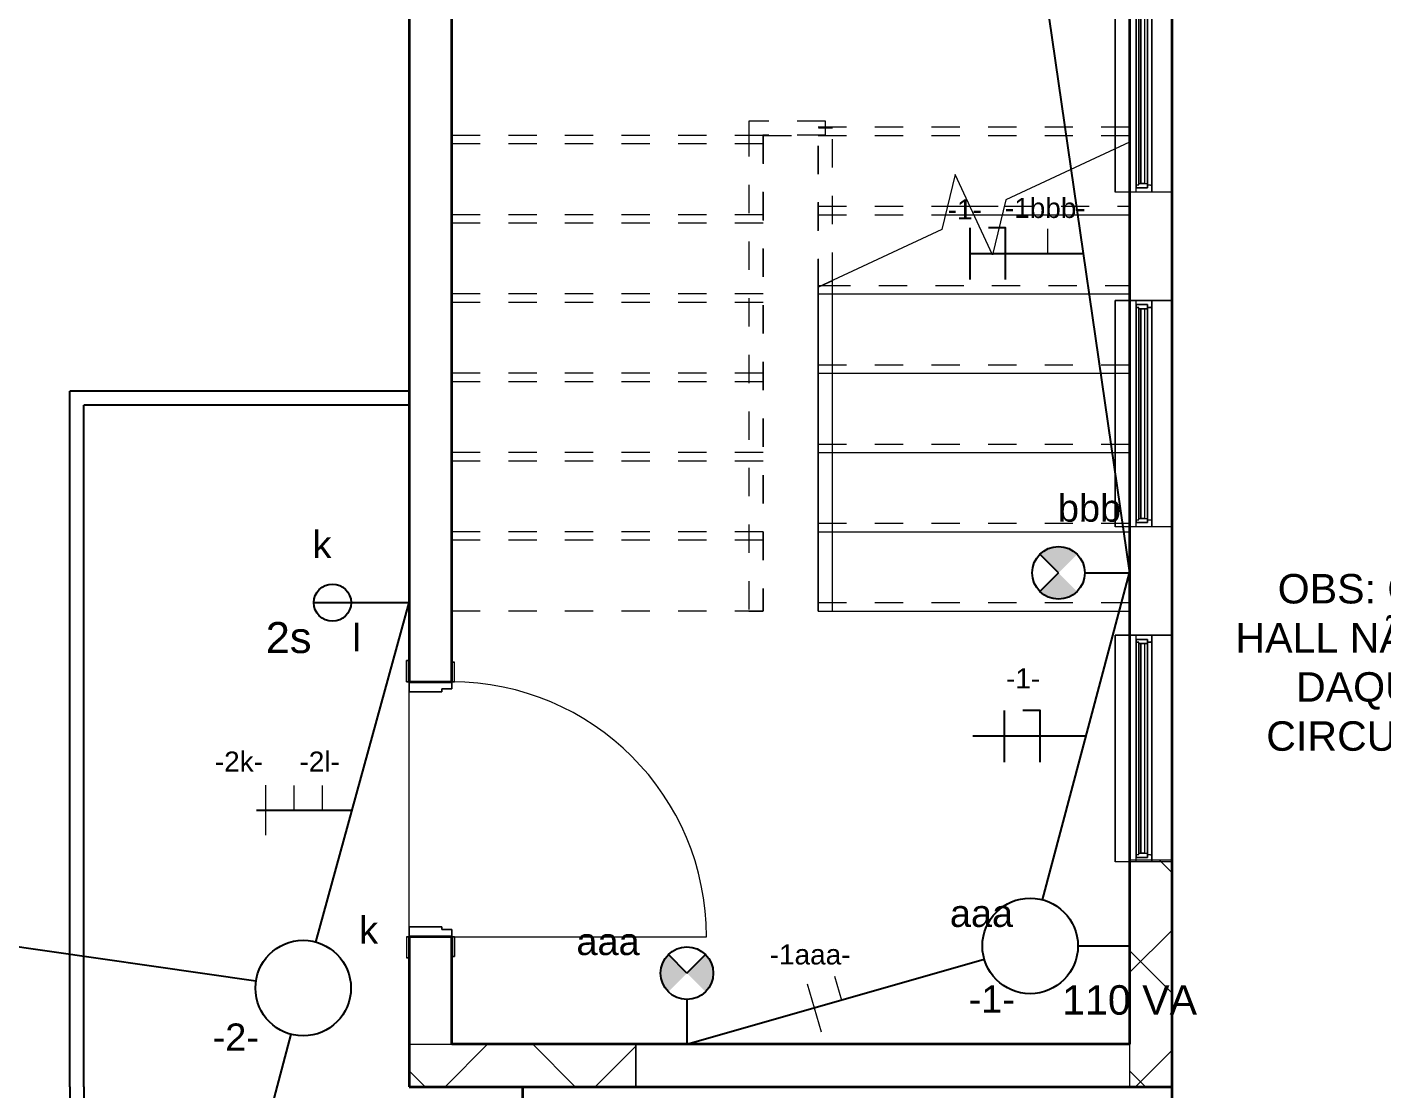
# Model space of a CAD drawing. Header units: metres. Extents: x -182 to 99, y 70 to 117.
# Drawn here: x -158.392 to -153.602, y 88.775 to 92.528 of the extents above; entities that cross this region are included whole.
import ezdxf

# ---------------------------------------------------------------- set-up
doc = ezdxf.new("R2010")
doc.units = ezdxf.units.M
doc.header["$LTSCALE"] = 0.01
doc.linetypes.add('ACAD_ISO02W100', pattern=[15, 12, -3])
doc.linetypes.add('Trazo pequeño', pattern=[0.003, 0.002, -0.001])
for name, color, linetype, lineweight in [('A-DOOR', 1, 'Continuous', 9), ('A-DOOR-FRAM', 1, 'Continuous', 13), ('A-FLOR-HRAL', 1, 'Continuous', 9), ('A-FLOR-STRS', 1, 'Continuous', 9), ('A-GLAZ', 6, 'Continuous', 9), ('A-GLAZ-FRAM', 6, 'Continuous', 13), ('A-GLAZ-GLAS', 6, 'Continuous', 13), ('A-GLAZ-SILL', 1, 'Continuous', 9), ('A-SECT-MBND', 5, 'Trazo pequeño', 9), ('A-WALL', 2, 'Continuous', 9), ('M-EQPT', 6, 'Continuous', 9), ('S-COLS', 6, 'Continuous', 9)]:
    doc.layers.add(name, color=color, linetype=linetype, lineweight=lineweight)
for name, color, linetype in [('FIAÇÃO', 10, 'Continuous'), ('Iluminação', 7, 'Continuous'), ('TOMADA', 7, 'ACAD_ISO02W100')]:
    doc.layers.add(name, color=color, linetype=linetype)
doc.styles.add('Arial', font='arial.ttf', dxfattribs={"height": 0.29506})
doc.styles.add('Arial_2', font='arial.ttf', dxfattribs={"height": 0.258177})
doc.dimstyles.new('Diagonal', dxfattribs={"dimscale": 0.3048, "dimtxt": 0.258177, "dimasz": 1.025262, "dimexe": 0.984252, "dimexo": 0.615157, "dimgap": 0.04101, "dimtad": 1, "dimrnd": 0.01, "dimzin": 0, "dimdsep": 46, "dimtxsty": 'Arial_2', "dimblk1": 'OBLIQUE', "dimblk2": 'OBLIQUE', "dimsah": 1, "dimcen": 0.09, "dimse1": 1, "dimse2": 1, "dimazin": 0, "dimtfac": 1, "dimtix": 1, "dimtmove": 0, "dimatfit": 3, "dimfxl": 1, "dimtvp": 1, "dimtfill": 1, "dimtolj": 1, "dimtzin": 0, "dimarcsym": 2})

# ---------------------------------------------------------------- blocks, each defined once
blk = doc.blocks.new('Tipo de barandal superior -  4-358294-Subsuelo')
at = {"layer": 'A-FLOR-HRAL', "linetype": 'Trazo pequeño'}
for p, q in [((1.3236, -3.1833), (1.3236, -3.2083)), ((1.3486, -3.1833), (1.3236, -3.1833)), ((1.3236, -3.2083), (1.3236, -4.9137)), ((1.5943, -3.1833), (1.3486, -3.1833)), ((1.5943, -3.2333), (1.5943, -3.1833)), ((1.3736, -3.2333), (1.3736, -4.9137)), ((1.5943, -3.2333), (1.3736, -3.2333)), ((1.3236, -4.9137), (1.3736, -4.9137))]:
    blk.add_line(p, q, dxfattribs=at)
blk = doc.blocks.new('Tipo de barandal superior -  4-V1-Subsuelo')
at = {"layer": 'A-FLOR-HRAL', "linetype": 'Trazo pequeño'}
for p, q in [((1.6193, -3.2083), (1.5693, -3.2083)), ((1.5693, -3.77), (1.5693, -3.2083)), ((1.6193, -3.7467), (1.6193, -3.2083))]:
    blk.add_line(p, q, dxfattribs=at)
at = {"layer": 'A-FLOR-HRAL'}
for p, q in [((1.6193, -3.7467), (1.5693, -3.77)), ((1.5693, -4.9137), (1.5693, -3.77)), ((1.6193, -4.9137), (1.6193, -3.7467)), ((1.5693, -4.9137), (1.6193, -4.9137))]:
    blk.add_line(p, q, dxfattribs=at)
blk = doc.blocks.new('Puerta de 1 hoja - 90 x 210 cm-540874-Subsuelo')
at = {"layer": 'A-DOOR', "lineweight": 13}
blk.add_line((0.7169, 0.075), (0.7169, 0.975), dxfattribs=at)
blk.add_arc((0.7169, 0.075), 0.9, 90, 180, dxfattribs=at)
at = {"layer": 'A-DOOR-FRAM', "lineweight": 9}
for p, q in [((-0.2531, 0.075), (-0.2531, 0.085)), ((-0.1831, 0.085), (-0.2531, 0.085)), ((-0.2531, 0.085), (-0.2531, 0.085)), ((-0.2531, 0.075), (-0.2531, 0.075)), ((-0.2531, 0.075), (-0.1831, 0.075)), ((-0.1831, 0.085), (-0.1831, 0.085)), ((-0.1831, 0.085), (-0.1831, 0.075)), ((-0.1831, 0.075), (-0.1831, 0.075)), ((-0.1831, -0.075), (-0.1831, 0.075)), ((-0.1831, 0.075), (-0.1581, 0.075)), ((-0.1831, 0.075), (-0.1831, 0.075)), ((-0.1581, 0.075), (-0.1581, 0.075)), ((-0.1581, 0.075), (-0.1581, 0.04)), ((0.6919, 0.04), (0.6919, 0.075)), ((0.6919, 0.075), (0.7169, 0.075)), ((0.6919, 0.075), (0.6919, 0.075)), ((0.7169, 0.075), (0.7169, 0.085)), ((0.7169, 0.085), (0.7869, 0.085)), ((0.7169, 0.085), (0.7169, 0.085)), ((0.7869, 0.075), (0.7169, 0.075)), ((0.7169, 0.075), (0.7169, 0.075)), ((0.7169, 0.075), (0.7169, -0.075)), ((0.7169, 0.075), (0.7169, 0.075)), ((0.7869, 0.085), (0.7869, 0.075)), ((0.7869, 0.085), (0.7869, 0.085)), ((0.7869, 0.075), (0.7869, 0.075)), ((-0.1581, 0.04), (-0.1481, 0.04)), ((-0.1581, 0.04), (-0.1581, 0.04)), ((-0.1481, 0.04), (-0.1481, 0.04)), ((-0.1481, 0.04), (-0.1481, -0.075)), ((0.6819, -0.075), (0.6819, 0.04)), ((0.6819, 0.04), (0.6919, 0.04)), ((0.6819, 0.04), (0.6819, 0.04)), ((0.6919, 0.04), (0.6919, 0.04)), ((-0.2581, -0.085), (-0.2581, -0.075)), ((-0.2581, -0.075), (-0.1831, -0.075)), ((-0.2581, -0.075), (-0.2581, -0.075)), ((-0.1831, -0.085), (-0.2581, -0.085)), ((-0.2581, -0.085), (-0.2581, -0.085)), ((-0.1831, -0.075), (-0.1831, -0.085)), ((-0.1831, -0.075), (-0.1831, -0.075)), ((-0.1831, -0.075), (-0.1831, -0.075)), ((-0.1481, -0.075), (-0.1831, -0.075)), ((-0.1831, -0.085), (-0.1831, -0.085)), ((-0.1481, -0.075), (-0.1481, -0.075)), ((0.7169, -0.075), (0.6819, -0.075)), ((0.6819, -0.075), (0.6819, -0.075)), ((0.7919, -0.075), (0.7169, -0.075)), ((0.7169, -0.085), (0.7169, -0.075)), ((0.7169, -0.075), (0.7169, -0.075)), ((0.7169, -0.075), (0.7169, -0.075)), ((0.7169, -0.085), (0.7169, -0.085)), ((0.7169, -0.085), (0.7919, -0.085)), ((0.7919, -0.075), (0.7919, -0.075)), ((0.7919, -0.075), (0.7919, -0.085)), ((0.7919, -0.085), (0.7919, -0.085))]:
    blk.add_line(p, q, dxfattribs=at)
at = {"layer": 'A-DOOR-FRAM'}
for p, q in [((-0.1831, 0.085), (-0.2531, 0.085)), ((-0.2531, 0.085), (-0.2531, 0.075)), ((-0.2531, 0.075), (-0.1831, 0.075)), ((-0.1831, 0.075), (-0.1831, 0.085)), ((-0.1581, 0.075), (-0.1831, 0.075)), ((-0.1831, 0.075), (-0.1831, -0.075)), ((-0.1581, 0.04), (-0.1581, 0.075)), ((0.7169, 0.075), (0.6919, 0.075)), ((0.6919, 0.075), (0.6919, 0.04)), ((0.7869, 0.085), (0.7169, 0.085)), ((0.7169, 0.085), (0.7169, 0.075)), ((0.7169, 0.075), (0.7869, 0.075)), ((0.7169, -0.075), (0.7169, 0.075)), ((0.7869, 0.075), (0.7869, 0.085)), ((-0.1481, 0.04), (-0.1581, 0.04)), ((-0.1481, -0.075), (-0.1481, 0.04)), ((0.6919, 0.04), (0.6819, 0.04)), ((0.6819, 0.04), (0.6819, -0.075)), ((-0.1831, -0.075), (-0.2581, -0.075)), ((-0.2581, -0.075), (-0.2581, -0.085)), ((-0.2581, -0.085), (-0.1831, -0.085)), ((-0.1831, -0.085), (-0.1831, -0.075)), ((-0.1831, -0.075), (-0.1481, -0.075)), ((0.6819, -0.075), (0.7169, -0.075)), ((0.7919, -0.075), (0.7169, -0.075)), ((0.7169, -0.075), (0.7169, -0.085)), ((0.7169, -0.085), (0.7919, -0.085)), ((0.7919, -0.085), (0.7919, -0.075))]:
    blk.add_line(p, q, dxfattribs=at)
blk = doc.blocks.new('Ventana simple - 25 x 80 cm-430068-Subsuelo')
at = {"layer": 'A-GLAZ-FRAM'}
for p, q in [((-0.4, 0.035), (-0.4, 0.035)), ((-0.4, 0.035), (-0.4, -0.02)), ((0.4, 0.035), (-0.4, 0.035)), ((-0.4, 0.035), (0.4, 0.035)), ((-0.4, -0.02), (-0.4, 0.035)), ((-0.385, 0.02), (-0.385, 0.02)), ((-0.385, 0.02), (-0.385, -0.02)), ((0.385, 0.02), (-0.385, 0.02)), ((-0.385, 0.02), (0.385, 0.02)), ((-0.385, -0.02), (-0.385, 0.02)), ((-0.385, -0.02), (-0.385, 0.02)), ((0.385, 0.02), (-0.385, 0.02)), ((0.385, 0.02), (-0.385, 0.02)), ((-0.385, 0.02), (-0.385, 0.02)), ((-0.385, 0.02), (-0.385, -0.02)), ((0.38, 0.035), (-0.38, 0.035)), ((-0.375, 0.02), (-0.375, 0.03)), ((-0.375, 0.03), (-0.375, 0.02)), ((-0.375, 0.02), (-0.375, 0.02)), ((0.375, 0.02), (-0.375, 0.02)), ((-0.375, 0.02), (0.375, 0.02)), ((-0.37, 0.02), (-0.37, 0.02)), ((-0.37, 0.02), (0.37, 0.02)), ((0.37, 0.02), (-0.37, 0.02)), ((-0.37, -0.01), (-0.37, 0.02)), ((-0.37, 0.02), (-0.37, -0.01)), ((0.37, 0.02), (0.37, 0.02)), ((0.37, -0.01), (0.37, 0.02)), ((0.37, -0.01), (0.37, 0.02)), ((0.375, 0.02), (0.375, 0.03)), ((0.375, 0.02), (0.375, 0.03)), ((0.375, 0.02), (0.375, 0.02)), ((0.385, 0.02), (0.385, -0.02)), ((0.385, 0.02), (0.385, 0.02)), ((0.385, 0.02), (0.385, -0.02)), ((0.385, -0.02), (0.385, 0.02)), ((0.385, 0.02), (0.385, 0.02)), ((0.385, -0.02), (0.385, 0.02)), ((0.4, 0.035), (0.4, -0.02)), ((0.4, 0.035), (0.4, 0.035)), ((0.4, 0.035), (0.4, -0.02)), ((0.4, -0.02), (-0.4, -0.02)), ((0.4, -0.02), (-0.4, -0.02)), ((-0.4, -0.02), (-0.4, -0.02)), ((-0.385, -0.02), (-0.385, -0.02)), ((0.385, -0.02), (-0.385, -0.02)), ((0.385, -0.02), (-0.385, -0.02)), ((-0.385, -0.02), (-0.385, -0.02)), ((0.385, -0.02), (-0.385, -0.02)), ((-0.385, -0.02), (0.385, -0.02)), ((-0.375, -0.02), (-0.375, -0.01)), ((-0.375, -0.01), (-0.375, -0.01)), ((0.375, -0.01), (-0.375, -0.01)), ((0.375, -0.01), (-0.375, -0.01)), ((-0.375, -0.01), (-0.375, -0.02)), ((-0.375, -0.02), (-0.375, -0.02)), ((0.375, -0.02), (-0.375, -0.02)), ((-0.375, -0.02), (0.375, -0.02)), ((-0.37, -0.01), (-0.37, -0.01)), ((0.37, -0.01), (-0.37, -0.01)), ((-0.37, -0.01), (0.37, -0.01)), ((0.37, -0.01), (0.37, -0.01)), ((0.375, -0.02), (0.375, -0.01)), ((0.375, -0.01), (0.375, -0.01)), ((0.375, -0.02), (0.375, -0.01)), ((0.375, -0.02), (0.375, -0.02)), ((0.385, -0.02), (0.385, -0.02)), ((0.385, -0.02), (0.385, -0.02)), ((0.4, -0.02), (0.4, -0.02))]:
    blk.add_line(p, q, dxfattribs=at)
for points, knots in [([(-0.375, 0.03), (-0.375, 0.0304), (-0.3751, 0.0311), (-0.3754, 0.0319), (-0.3757, 0.0325), (-0.376, 0.033), (-0.3762, 0.0333), (-0.3765, 0.0336), (-0.3769, 0.034), (-0.3774, 0.0343), (-0.3778, 0.0345), (-0.3782, 0.0347), (-0.3789, 0.0349), (-0.3796, 0.035), (-0.38, 0.035)], [0, 0, 0, 0, 0.166667, 0.25, 0.333333, 0.416667, 0.458333, 0.5, 0.583333, 0.666667, 0.708333, 0.75, 0.833333, 1, 1, 1, 1]), ([(-0.38, 0.035), (-0.3796, 0.035), (-0.3789, 0.0349), (-0.3781, 0.0346), (-0.3776, 0.0344), (-0.3772, 0.0342), (-0.3769, 0.0339), (-0.3765, 0.0336), (-0.3762, 0.0333), (-0.376, 0.033), (-0.3757, 0.0325), (-0.3754, 0.0319), (-0.3751, 0.0311), (-0.375, 0.0304), (-0.375, 0.03)], [-1, -1, -1, -1, -0.833333, -0.75, -0.666667, -0.625, -0.583333, -0.5, -0.458333, -0.416667, -0.333333, -0.25, -0.166667, 0, 0, 0, 0]), ([(0.375, 0.03), (0.375, 0.0304), (0.3751, 0.0311), (0.3754, 0.0319), (0.3757, 0.0325), (0.376, 0.033), (0.3762, 0.0333), (0.3765, 0.0336), (0.3769, 0.034), (0.3774, 0.0343), (0.3778, 0.0345), (0.3782, 0.0347), (0.3789, 0.0349), (0.3796, 0.035), (0.38, 0.035)], [0, 0, 0, 0, 0.166667, 0.25, 0.333333, 0.416667, 0.458333, 0.5, 0.583333, 0.666667, 0.708333, 0.75, 0.833333, 1, 1, 1, 1]), ([(0.375, 0.03), (0.375, 0.0304), (0.3751, 0.0311), (0.3754, 0.0319), (0.3757, 0.0325), (0.376, 0.033), (0.3762, 0.0333), (0.3765, 0.0336), (0.3769, 0.034), (0.3774, 0.0343), (0.3778, 0.0345), (0.3782, 0.0347), (0.3789, 0.0349), (0.3796, 0.035), (0.38, 0.035)], [0, 0, 0, 0, 0.166667, 0.25, 0.333333, 0.416667, 0.458333, 0.5, 0.583333, 0.666667, 0.708333, 0.75, 0.833333, 1, 1, 1, 1])]:
    blk.add_open_spline(points, degree=3, knots=knots, dxfattribs=at)
at = {"layer": 'A-GLAZ-GLAS'}
for p, q in [((-0.37, -0.003), (-0.37, 0.0099)), ((-0.37, 0.0099), (-0.37, -0.003)), ((-0.37, 0.0099), (0.37, 0.0099)), ((-0.37, 0.0099), (0.37, 0.0099)), ((-0.37, 0.0099), (-0.37, 0.0099)), ((0.37, 0.0099), (0.37, -0.003)), ((0.37, 0.0099), (0.37, 0.0099)), ((0.37, 0.0099), (0.37, -0.003)), ((-0.37, -0.003), (-0.37, -0.003)), ((-0.37, -0.003), (0.37, -0.003)), ((0.37, -0.003), (-0.37, -0.003)), ((0.37, -0.003), (0.37, -0.003))]:
    blk.add_line(p, q, dxfattribs=at)
at = {"layer": 'A-GLAZ-SILL'}
for p, q in [((-0.4, 0.1079), (0.4, 0.1079)), ((0.4, 0.1079), (-0.4, 0.1079)), ((-0.4, 0.1079), (-0.4, 0.1079)), ((-0.4, -0.0941), (-0.4, 0.1079)), ((-0.4, 0.1079), (-0.4, -0.0941)), ((0.4, 0.1079), (0.4, 0.1079)), ((0.4, 0.1079), (0.4, -0.0941)), ((0.4, 0.1079), (0.4, -0.0941)), ((-0.4, -0.0941), (-0.4, -0.0941)), ((-0.4, -0.0941), (0.4, -0.0941)), ((0.4, -0.0941), (-0.4, -0.0941)), ((0.4, -0.0941), (0.4, -0.0941))]:
    blk.add_line(p, q, dxfattribs=at)
blk = doc.blocks.new('_Oblique')
at = {"color": 0, "linetype": 'ByBlock', "lineweight": -2}
blk.add_line((-0.5, -0.5), (0.5, 0.5), dxfattribs=at)
blk = doc.blocks.new('*D890')
at = {"layer": 'Defpoints', "color": 0, "ltscale": 0.5, "transparency": 16777216}
for p in [(-150.902, 93.3706), (-154.4965, 88.9356), (-148.7051, 88.9356)]:
    blk.add_point(p, dxfattribs=at)
at = {"layer": 'M-EQPT', "color": 0, "lineweight": -2, "ltscale": 0.5, "transparency": 16777216}
blk.add_line((-148.7051, 93.3706), (-148.7051, 88.9356), dxfattribs=at)
at = {"layer": 'M-EQPT', "color": 0, "lineweight": -2, "ltscale": 0.5, "transparency": 16777216, "xscale": 0.3125, "yscale": 0.3125, "zscale": 0.3125}
for p, rotation in [((-148.7051, 93.3706), 90), ((-148.7051, 88.9356), 270)]:
    blk.add_blockref('_Oblique', p, dxfattribs=dict(at, rotation=rotation))
at = {"layer": 'M-EQPT', "color": 0, "ltscale": 0.5, "transparency": 16777216, "insert": (-148.8467, 91.1531), "char_height": 0.25818, "attachment_point": 5, "rotation": 90, "style": 'Arial_2', "bg_fill": 3, "box_fill_scale": 1.1, "bg_fill_color": 256, "bg_fill_true_color": 13158600, "bg_fill_transparency": 0}
blk.add_mtext('\\A1;4.44', dxfattribs=at)
blk = doc.blocks.new('*D891')
at = {"layer": 'Defpoints', "color": 0, "ltscale": 0.5, "transparency": 16777216}
for p in [(-154.4965, 88.9356), (-154.4965, 88.7856)]:
    blk.add_point(p, dxfattribs=at)
at = {"layer": 'M-EQPT', "color": 0, "lineweight": -2, "ltscale": 0.5, "transparency": 16777216}
for p, q in [((-148.7051, 88.9356), (-148.7051, 89.2481)), ((-148.7051, 88.9356), (-148.7051, 88.7856)), ((-148.7051, 88.7856), (-148.7051, 88.4731))]:
    blk.add_line(p, q, dxfattribs=at)
at = {"layer": 'M-EQPT', "color": 0, "lineweight": -2, "ltscale": 0.5, "transparency": 16777216, "xscale": 0.3125, "yscale": 0.3125, "zscale": 0.3125}
for p, rotation in [((-148.7051, 88.9356), 270), ((-148.7051, 88.7856), 90)]:
    blk.add_blockref('_Oblique', p, dxfattribs=dict(at, rotation=rotation))
at = {"layer": 'M-EQPT', "color": 0, "ltscale": 0.5, "transparency": 16777216, "insert": (-148.8494, 88.8606), "char_height": 0.25818, "attachment_point": 5, "rotation": 90, "style": 'Arial_2', "bg_fill": 3, "box_fill_scale": 1.1, "bg_fill_color": 256, "bg_fill_true_color": 13158600, "bg_fill_transparency": 0}
blk.add_mtext('\\A1;0.15', dxfattribs=at)
at = {"layer": 'Defpoints', "color": 0, "ltscale": 0.5, "transparency": 16777216}
blk.add_point((-148.7051, 88.7856), dxfattribs=at)
blk = doc.blocks.new('*D892')
at = {"layer": 'Defpoints', "color": 0, "ltscale": 0.5, "transparency": 16777216}
for p in [(-154.4965, 88.7856), (-154.5465, 88.5856)]:
    blk.add_point(p, dxfattribs=at)
at = {"layer": 'M-EQPT', "color": 0, "lineweight": -2, "ltscale": 0.5, "transparency": 16777216}
for p, q in [((-148.7051, 88.7856), (-148.7051, 89.0981)), ((-148.7051, 88.7856), (-148.7051, 88.5856)), ((-148.7051, 88.5856), (-148.7051, 88.2731))]:
    blk.add_line(p, q, dxfattribs=at)
at = {"layer": 'M-EQPT', "color": 0, "lineweight": -2, "ltscale": 0.5, "transparency": 16777216, "xscale": 0.3125, "yscale": 0.3125, "zscale": 0.3125}
for p, rotation in [((-148.7051, 88.7856), 270), ((-148.7051, 88.5856), 90)]:
    blk.add_blockref('_Oblique', p, dxfattribs=dict(at, rotation=rotation))
at = {"layer": 'M-EQPT', "color": 0, "ltscale": 0.5, "transparency": 16777216, "insert": (-148.8494, 88.6856), "char_height": 0.25818, "attachment_point": 5, "rotation": 90, "style": 'Arial_2', "bg_fill": 3, "box_fill_scale": 1.1, "bg_fill_color": 256, "bg_fill_true_color": 13158600, "bg_fill_transparency": 0}
blk.add_mtext('\\A1;0.20', dxfattribs=at)
at = {"layer": 'Defpoints', "color": 0, "ltscale": 0.5, "transparency": 16777216}
blk.add_point((-148.7051, 88.5856), dxfattribs=at)
blk = doc.blocks.new('*D902')
at = {"layer": 'Defpoints', "color": 0, "ltscale": 0.5, "transparency": 16777216}
for p in [(-154.3455, 92.7456), (-154.3455, 91.9456)]:
    blk.add_point(p, dxfattribs=at)
at = {"layer": 'M-EQPT', "color": 0, "lineweight": -2, "ltscale": 0.5, "transparency": 16777216}
blk.add_line((-149.7051, 92.7456), (-149.7051, 91.9456), dxfattribs=at)
at = {"layer": 'M-EQPT', "color": 0, "lineweight": -2, "ltscale": 0.5, "transparency": 16777216, "xscale": 0.3125, "yscale": 0.3125, "zscale": 0.3125}
for p, rotation in [((-149.7051, 92.7456), 90), ((-149.7051, 91.9456), 270)]:
    blk.add_blockref('_Oblique', p, dxfattribs=dict(at, rotation=rotation))
at = {"layer": 'M-EQPT', "color": 0, "ltscale": 0.5, "transparency": 16777216, "insert": (-149.8494, 92.3456), "char_height": 0.25818, "attachment_point": 5, "rotation": 90, "style": 'Arial_2', "bg_fill": 3, "box_fill_scale": 1.1, "bg_fill_color": 256, "bg_fill_true_color": 13158600, "bg_fill_transparency": 0}
blk.add_mtext('\\A1;0.80', dxfattribs=at)
at = {"layer": 'Defpoints', "color": 0, "ltscale": 0.5, "transparency": 16777216}
blk.add_point((-149.7051, 91.9456), dxfattribs=at)
blk = doc.blocks.new('*D903')
at = {"layer": 'Defpoints', "color": 0, "ltscale": 0.5, "transparency": 16777216}
for p in [(-154.3455, 91.9456), (-154.3455, 91.5631), (-149.7051, 91.5631)]:
    blk.add_point(p, dxfattribs=at)
at = {"layer": 'M-EQPT', "color": 0, "lineweight": -2, "ltscale": 0.5, "transparency": 16777216}
for p, q in [((-150.4016, 91.7419), (-150.4016, 92.438)), ((-149.7051, 91.9456), (-149.7051, 91.5631)), ((-149.7051, 91.7544), (-150.4016, 91.7419))]:
    blk.add_line(p, q, dxfattribs=at)
at = {"layer": 'M-EQPT', "color": 0, "lineweight": -2, "ltscale": 0.5, "transparency": 16777216, "xscale": 0.3125, "yscale": 0.3125, "zscale": 0.3125}
for p, rotation in [((-149.7051, 91.9456), 90), ((-149.7051, 91.5631), 270)]:
    blk.add_blockref('_Oblique', p, dxfattribs=dict(at, rotation=rotation))
at = {"layer": 'M-EQPT', "color": 0, "ltscale": 0.5, "transparency": 16777216, "insert": (-150.546, 92.0899), "char_height": 0.25818, "attachment_point": 5, "rotation": 90, "style": 'Arial_2', "bg_fill": 3, "box_fill_scale": 1.1, "bg_fill_color": 256, "bg_fill_true_color": 13158600, "bg_fill_transparency": 0}
blk.add_mtext('\\A1;0.38', dxfattribs=at)
blk = doc.blocks.new('*D904')
at = {"layer": 'Defpoints', "color": 0, "ltscale": 0.5, "transparency": 16777216}
for p in [(-154.3455, 91.5631), (-154.3465, 90.7631)]:
    blk.add_point(p, dxfattribs=at)
at = {"layer": 'M-EQPT', "color": 0, "lineweight": -2, "ltscale": 0.5, "transparency": 16777216}
blk.add_line((-149.7051, 91.5631), (-149.7051, 90.7631), dxfattribs=at)
at = {"layer": 'M-EQPT', "color": 0, "lineweight": -2, "ltscale": 0.5, "transparency": 16777216, "xscale": 0.3125, "yscale": 0.3125, "zscale": 0.3125}
for p, rotation in [((-149.7051, 91.5631), 90), ((-149.7051, 90.7631), 270)]:
    blk.add_blockref('_Oblique', p, dxfattribs=dict(at, rotation=rotation))
at = {"layer": 'M-EQPT', "color": 0, "ltscale": 0.5, "transparency": 16777216, "insert": (-149.8494, 91.1631), "char_height": 0.25818, "attachment_point": 5, "rotation": 90, "style": 'Arial_2', "bg_fill": 3, "box_fill_scale": 1.1, "bg_fill_color": 256, "bg_fill_true_color": 13158600, "bg_fill_transparency": 0}
blk.add_mtext('\\A1;0.80', dxfattribs=at)
at = {"layer": 'Defpoints', "color": 0, "ltscale": 0.5, "transparency": 16777216}
blk.add_point((-149.7051, 90.7631), dxfattribs=at)
blk = doc.blocks.new('*D905')
at = {"layer": 'Defpoints', "color": 0, "ltscale": 0.5, "transparency": 16777216}
for p in [(-154.3465, 90.7631), (-154.3455, 90.3806), (-149.7051, 90.3806)]:
    blk.add_point(p, dxfattribs=at)
at = {"layer": 'M-EQPT', "color": 0, "lineweight": -2, "ltscale": 0.5, "transparency": 16777216}
for p, q in [((-150.2779, 90.5594), (-150.2779, 91.2555)), ((-149.7051, 90.7631), (-149.7051, 90.3806)), ((-149.7051, 90.5719), (-150.2779, 90.5594))]:
    blk.add_line(p, q, dxfattribs=at)
at = {"layer": 'M-EQPT', "color": 0, "lineweight": -2, "ltscale": 0.5, "transparency": 16777216, "xscale": 0.3125, "yscale": 0.3125, "zscale": 0.3125}
for p, rotation in [((-149.7051, 90.7631), 90), ((-149.7051, 90.3806), 270)]:
    blk.add_blockref('_Oblique', p, dxfattribs=dict(at, rotation=rotation))
at = {"layer": 'M-EQPT', "color": 0, "ltscale": 0.5, "transparency": 16777216, "insert": (-150.4223, 90.9074), "char_height": 0.25818, "attachment_point": 5, "rotation": 90, "style": 'Arial_2', "bg_fill": 3, "box_fill_scale": 1.1, "bg_fill_color": 256, "bg_fill_true_color": 13158600, "bg_fill_transparency": 0}
blk.add_mtext('\\A1;0.38', dxfattribs=at)
blk = doc.blocks.new('*D906')
at = {"layer": 'Defpoints', "color": 0, "ltscale": 0.5, "transparency": 16777216}
for p in [(-154.3455, 90.3806), (-154.3455, 89.5806)]:
    blk.add_point(p, dxfattribs=at)
at = {"layer": 'M-EQPT', "color": 0, "lineweight": -2, "ltscale": 0.5, "transparency": 16777216}
blk.add_line((-149.7051, 90.3806), (-149.7051, 89.5806), dxfattribs=at)
at = {"layer": 'M-EQPT', "color": 0, "lineweight": -2, "ltscale": 0.5, "transparency": 16777216, "xscale": 0.3125, "yscale": 0.3125, "zscale": 0.3125}
for p, rotation in [((-149.7051, 90.3806), 90), ((-149.7051, 89.5806), 270)]:
    blk.add_blockref('_Oblique', p, dxfattribs=dict(at, rotation=rotation))
at = {"layer": 'M-EQPT', "color": 0, "ltscale": 0.5, "transparency": 16777216, "insert": (-149.8494, 89.9806), "char_height": 0.25818, "attachment_point": 5, "rotation": 90, "style": 'Arial_2', "bg_fill": 3, "box_fill_scale": 1.1, "bg_fill_color": 256, "bg_fill_true_color": 13158600, "bg_fill_transparency": 0}
blk.add_mtext('\\A1;0.80', dxfattribs=at)
at = {"layer": 'Defpoints', "color": 0, "ltscale": 0.5, "transparency": 16777216}
blk.add_point((-149.7051, 89.5806), dxfattribs=at)
blk = doc.blocks.new('*D907')
at = {"layer": 'Defpoints', "color": 0, "ltscale": 0.5, "transparency": 16777216}
for p in [(-154.3465, 89.5856), (-153.4914, 77.83), (-149.7051, 77.83)]:
    blk.add_point(p, dxfattribs=at)
at = {"layer": 'M-EQPT', "color": 0, "lineweight": -2, "ltscale": 0.5, "transparency": 16777216}
blk.add_line((-149.7051, 89.5856), (-149.7051, 77.83), dxfattribs=at)
at = {"layer": 'M-EQPT', "color": 0, "lineweight": -2, "ltscale": 0.5, "transparency": 16777216, "xscale": 0.3125, "yscale": 0.3125, "zscale": 0.3125}
for p, rotation in [((-149.7051, 89.5856), 90), ((-149.7051, 77.83), 270)]:
    blk.add_blockref('_Oblique', p, dxfattribs=dict(at, rotation=rotation))
at = {"layer": 'M-EQPT', "color": 0, "ltscale": 0.5, "transparency": 16777216, "insert": (-149.8494, 83.7078), "char_height": 0.25818, "attachment_point": 5, "rotation": 90, "style": 'Arial_2', "bg_fill": 3, "box_fill_scale": 1.1, "bg_fill_color": 256, "bg_fill_true_color": 13158600, "bg_fill_transparency": 0}
blk.add_mtext('\\A1;11.76', dxfattribs=at)
blk = doc.blocks.new('F-N')
at = {"layer": 'FIAÇÃO'}
blk.add_line((2561.97, 1254.62), (2561.97, 1275.44), dxfattribs=at)
at = {"layer": 'FIAÇÃO', "color": 5}
blk.add_lwpolyline([(2576.26, 1254.62), (2576.26, 1275.44), (2569.32, 1275.44)], dxfattribs=at)

msp = doc.modelspace()

# ---------------------------------------------------------------- hatches: boundary and pattern name
at = {"layer": 'Iluminação', "ltscale": 0.5, "true_color": 0xffffff}
h = msp.add_hatch(color=7, dxfattribs=at)
edge = h.paths.add_edge_path()
edge.add_arc((-154.7476, 90.6006), 0.0929, 225.0002, 315)
edge.add_line((-154.6819, 90.5349), (-154.7476, 90.6006))
edge.add_line((-154.7476, 90.6006), (-154.8133, 90.5349))
edge = h.paths.add_edge_path()
edge.add_arc((-154.7476, 90.6006), 0.0929, 405.0002, 495)
edge.add_line((-154.8133, 90.6663), (-154.7476, 90.6006))
edge.add_line((-154.7476, 90.6006), (-154.6819, 90.6663))
h = msp.add_hatch(color=7, dxfattribs=at)
edge = h.paths.add_edge_path()
edge.add_arc((-156.0605, 89.1867), 0.0929, 135.0002, 225)
edge.add_line((-156.1262, 89.121), (-156.0605, 89.1867))
edge.add_line((-156.0605, 89.1867), (-156.1262, 89.2524))
edge = h.paths.add_edge_path()
edge.add_arc((-156.0605, 89.1867), 0.0929, 315.0002, 405)
edge.add_line((-155.9949, 89.2524), (-156.0605, 89.1867))
edge.add_line((-156.0605, 89.1867), (-155.9949, 89.121))
at = {"layer": 'S-COLS'}
h = msp.add_hatch(dxfattribs=at)
h.set_pattern_fill('FP_1', color=256, style=0, pattern_type=2)
h.set_pattern_definition([(45, (-157.21543, 95.37932), (-0.212132, 0.212132), []), (135, (-157.21543, 95.37932), (-0.212132, -0.212132), [])])
h.paths.add_polyline_path([(-154.3465, 89.5856), (-154.3465, 88.7856), (-154.4965, 88.7856), (-154.4965, 89.5856)], flags=0)
h = msp.add_hatch(dxfattribs=at)
h.set_pattern_fill('FP_1', color=256, style=0, pattern_type=2)
h.set_pattern_definition([(45, (-157.21543, 95.37932), (-0.265165, 0.265165), []), (135, (-157.21543, 95.37932), (-0.265165, -0.265165), [])])
h.paths.add_polyline_path([(-156.2414, 88.7856), (-156.2414, 88.9356), (-157.0414, 88.9356), (-157.0414, 88.7856)])

# ---------------------------------------------------------------- linework, layer by layer
at = {"color": 252, "true_color": 0x848484}
for p, q in [((-158.2414, 88.7856), (-158.2414, 91.2427)), ((-157.0414, 91.2427), (-158.2414, 91.2427)), ((-157.0414, 91.1927), (-158.1914, 91.1927)), ((-158.1914, 88.7856), (-158.1914, 91.1927)), ((-158.2414, 88.7856), (-158.2414, 87.0856)), ((-158.1914, 88.7856), (-158.1914, 87.0356))]:
    msp.add_line(p, q, dxfattribs=at)
at = {"layer": 'A-FLOR-STRS'}
for p, q in [((-154.4965, 92.1221), (-154.9333, 91.9184)), ((-154.4965, 91.8656), (-154.4965, 92.1221)), ((-155.1126, 92.0072), (-155.1598, 91.8128)), ((-154.9805, 91.724), (-155.1126, 92.0072)), ((-154.9333, 91.9184), (-154.9805, 91.724)), ((-155.147, 91.8656), (-155.0465, 91.8656)), ((-154.9461, 91.8656), (-154.4965, 91.8656)), ((-154.4965, 91.5856), (-154.4965, 91.8656)), ((-155.1598, 91.8128), (-155.5965, 91.6091)), ((-155.5965, 91.5856), (-155.5965, 91.6091)), ((-155.5965, 91.3056), (-155.5965, 91.5856)), ((-155.5965, 91.5856), (-154.4965, 91.5856)), ((-154.4965, 91.3056), (-154.4965, 91.5856)), ((-155.5965, 91.0256), (-155.5965, 91.3056)), ((-155.5965, 91.3056), (-154.4965, 91.3056)), ((-154.4965, 91.0256), (-154.4965, 91.3056)), ((-155.5965, 90.7456), (-155.5965, 91.0256)), ((-155.5965, 91.0256), (-154.4965, 91.0256)), ((-154.4965, 90.7456), (-154.4965, 91.0256)), ((-155.5965, 90.4656), (-155.5965, 90.7456)), ((-155.5965, 90.7456), (-154.4965, 90.7456)), ((-154.4965, 90.4656), (-154.4965, 90.7456)), ((-155.5965, 90.4656), (-154.4965, 90.4656))]:
    msp.add_line(p, q, dxfattribs=at)
at = {"layer": 'A-FLOR-STRS', "linetype": 'Trazo pequeño'}
for p, q in [((-155.1397, 91.8956), (-155.0605, 91.8956)), ((-154.9388, 91.8956), (-154.4965, 91.8956)), ((-155.5827, 91.6156), (-154.4965, 91.6156)), ((-155.5965, 91.3356), (-154.4965, 91.3356)), ((-155.5965, 91.0556), (-154.4965, 91.0556)), ((-155.5965, 90.7756), (-154.4965, 90.7756)), ((-155.5965, 90.4956), (-154.4965, 90.4956))]:
    msp.add_line(p, q, dxfattribs=at)
at = {"layer": 'A-SECT-MBND'}
for p, q in [((-155.5965, 92.1756), (-154.4965, 92.1756)), ((-155.7914, 92.1456), (-156.8914, 92.1456)), ((-156.8914, 92.1456), (-156.8914, 90.4656)), ((-155.7914, 92.1456), (-155.5965, 92.1456)), ((-155.7914, 92.1456), (-155.7914, 90.4656)), ((-155.5965, 92.1456), (-154.4965, 92.1456)), ((-155.5965, 91.6091), (-155.5965, 92.1456)), ((-154.4965, 92.1221), (-154.4965, 92.1456)), ((-155.7914, 92.1156), (-156.8914, 92.1156)), ((-155.5965, 91.8956), (-155.1397, 91.8956)), ((-155.0605, 91.8956), (-154.9388, 91.8956)), ((-155.7914, 91.8656), (-156.8914, 91.8656)), ((-155.7914, 91.8356), (-156.8914, 91.8356)), ((-155.5965, 91.8656), (-155.147, 91.8656)), ((-155.0465, 91.8656), (-154.9461, 91.8656)), ((-155.5965, 91.6156), (-155.5827, 91.6156)), ((-155.7914, 91.5856), (-156.8914, 91.5856)), ((-155.7914, 91.5556), (-156.8914, 91.5556)), ((-155.7914, 91.3056), (-156.8914, 91.3056)), ((-155.7914, 91.2756), (-156.8914, 91.2756)), ((-155.7914, 91.0256), (-156.8914, 91.0256)), ((-155.7914, 90.9956), (-156.8914, 90.9956)), ((-155.7914, 90.7456), (-156.8914, 90.7456)), ((-155.7914, 90.7156), (-156.8914, 90.7156)), ((-155.7914, 90.4656), (-156.8914, 90.4656))]:
    msp.add_line(p, q, dxfattribs=at)
at = {"layer": 'A-WALL', "color": 7, "lineweight": 35}
for p, q in [((-157.0414, 93.5456), (-157.0414, 90.2156)), ((-156.8914, 90.2156), (-156.8914, 93.3956)), ((-154.4965, 93.3956), (-154.4965, 88.9356)), ((-154.3465, 87.0756), (-154.3465, 93.3706)), ((-157.0414, 90.2156), (-156.8914, 90.2156)), ((-157.0414, 89.3156), (-157.0414, 88.7856)), ((-156.8914, 89.3156), (-157.0414, 89.3156)), ((-156.8914, 88.9356), (-156.8914, 89.3156)), ((-154.4965, 88.9356), (-156.8914, 88.9356)), ((-157.0414, 88.7856), (-154.3465, 88.7856)), ((-156.6414, 88.7856), (-156.6414, 88.4556))]:
    msp.add_line(p, q, dxfattribs=at)
at = {"layer": 'FIAÇÃO', "color": 18, "lineweight": 20, "true_color": 0x000000}
for p, q in [((-154.7854, 91.7277), (-154.7854, 91.8161)), ((-157.4482, 89.7618), (-157.4482, 89.8502)), ((-157.3482, 89.7618), (-157.3482, 89.8502)), ((-155.5132, 89.09), (-155.5376, 89.175))]:
    msp.add_line(p, q, dxfattribs=at)
at = {"layer": 'FIAÇÃO', "lineweight": 20}
for p, q in [((-157.5482, 89.6745), (-157.5482, 89.8514)), ((-155.5853, 88.9785), (-155.6341, 89.1486))]:
    msp.add_line(p, q, dxfattribs=at)
at = {"layer": 'Iluminação', "color": 0, "ltscale": 0.5}
for p, q in [((-154.66, 91.7277), (-155.06, 91.7277)), ((-157.3716, 89.2969), (-157.0414, 90.4955)), ((-154.6504, 90.0234), (-155.0504, 90.0234)), ((-157.5835, 89.1582), (-162.1494, 89.8165)), ((-157.2435, 89.7618), (-157.5814, 89.7618)), ((-156.0605, 88.9356), (-155.01, 89.2366)), ((-158.7117, 84.2162), (-157.4594, 88.971))]:
    msp.add_line(p, q, dxfattribs=at)
at = {"layer": 'Iluminação', "color": 7, "ltscale": 0.5, "true_color": 0xffffff}
for p, q in [((-154.7476, 90.6006), (-154.8133, 90.6663)), ((-154.7476, 90.6006), (-154.8133, 90.5349)), ((-157.3787, 90.4955), (-157.0414, 90.4955)), ((-156.0605, 89.1867), (-156.1262, 89.2524)), ((-156.0605, 89.1867), (-155.9949, 89.2524)), ((-156.0605, 89.0938), (-156.0605, 88.9356))]:
    msp.add_line(p, q, dxfattribs=at)
for centre, radius in [((-154.7476, 90.6006), 0.0929), ((-157.3129, 90.4955), 0.0658), ((-154.8477, 89.2831), 0.1688), ((-157.4164, 89.1342), 0.1688), ((-156.0605, 89.1867), 0.0929)]:
    msp.add_circle(centre, radius, dxfattribs=at)
at = {"layer": 'M-EQPT', "color": 1, "ltscale": 0.5}
msp.add_line((-157.0414, 89.3506), (-157.0414, 90.1806), dxfattribs=at)
at = {"layer": 'S-COLS'}
for p, q in [((-154.3465, 89.5856), (-154.4965, 89.5856)), ((-154.4965, 89.5856), (-154.4965, 88.7856)), ((-154.3465, 88.7856), (-154.3465, 89.5856)), ((-156.2414, 88.9356), (-156.8914, 88.9356)), ((-156.2414, 88.7856), (-156.2414, 88.9356)), ((-156.8914, 88.7856), (-156.2414, 88.7856)), ((-154.4965, 88.7856), (-154.3465, 88.7856))]:
    msp.add_line(p, q, dxfattribs=at)
msp.add_lwpolyline([(-156.2414, 88.7856), (-157.0414, 88.7856), (-157.0414, 88.9356), (-156.2414, 88.9356)], close=True, dxfattribs=at)

# ---------------------------------------------------------------- block references
at = {"layer": 'A-DOOR', "rotation": 269.9999999999999}
msp.add_blockref('Puerta de 1 hoja - 90 x 210 cm-540874-Subsuelo', (-156.9664, 90.0325), dxfattribs=at)
at = {"layer": 'A-FLOR-HRAL', "linetype": 'Trazo pequeño'}
msp.add_blockref('Tipo de barandal superior -  4-358294-Subsuelo', (-157.1654, 95.3793), dxfattribs=at)
at = {"layer": 'A-FLOR-HRAL'}
msp.add_blockref('Tipo de barandal superior -  4-V1-Subsuelo', (-157.1654, 95.3793), dxfattribs=at)
at = {"layer": 'A-GLAZ', "rotation": 269.9999999999999}
for p in [(-154.4534, 92.3456), (-154.4534, 91.1631)]:
    msp.add_blockref('Ventana simple - 25 x 80 cm-430068-Subsuelo', p, dxfattribs=at)
at = {"layer": 'A-GLAZ-FRAM', "rotation": 269.9999999999999}
msp.add_blockref('Ventana simple - 25 x 80 cm-430068-Subsuelo', (-154.4534, 89.9806), dxfattribs=at)
at = {"layer": 'FIAÇÃO', "lineweight": 20, "xscale": 0.008784106945095342, "yscale": 0.008784106945095342, "zscale": 0.008784106945095342}
for p in [(-177.5647, 80.6155), (-177.4431, 78.9112)]:
    msp.add_blockref('F-N', p, dxfattribs=at)

# ---------------------------------------------------------------- texts
at = {"layer": 'FIAÇÃO', "lineweight": 20, "style": 'Arial'}
for s, p in [('-1bbb-', (-154.9372, 91.8539)), ('-1-', (-155.1391, 91.8488)), ('-1-', (-154.933, 90.1927)), ('-2k-', (-157.7287, 89.8989)), ('-2l-', (-157.4296, 89.8989)), ('-1aaa-', (-155.7681, 89.2176))]:
    msp.add_text(s, height=0.07075, dxfattribs=at).set_placement(p)
at = {"layer": 'Iluminação', "color": 7, "ltscale": 0.5, "true_color": 0xffffff, "style": 'Arial'}
for s, height, p in [('bbb', 0.09589, (-154.7498, 90.7815)), ('k', 0.0959, (-157.3833, 90.6529)), ('2s', 0.10968, (-157.5487, 90.3174)), ('l', 0.0959, (-157.2421, 90.3232)), ('k', 0.0959, (-157.219, 89.2916)), ('aaa', 0.09589, (-155.1315, 89.3502)), ('aaa', 0.09589, (-156.451, 89.2508)), ('-1-', 0.09589, (-155.0654, 89.0476)), ('-2-', 0.09589, (-157.7364, 88.9133))]:
    msp.add_text(s, height=height, dxfattribs=at).set_placement(p)

# ---------------------------------------------------------------- next in the draw order: dimensions: what is measured, and where the dimension line sits
at = {"layer": 'M-EQPT', "color": 1, "ltscale": 0.5}
dim = msp.add_linear_dim(base=(-148.7051118546, 88.9356036684), p1=(-150.9019943973, 93.3706036684), p2=(-154.4965482971, 88.9356036684), angle=90, dimstyle='Diagonal', override={"dimpost": '<>', "dimtmove": 1}, dxfattribs=at)
dim.commit()
dim.dimension.update_dxf_attribs({"geometry": '*D890', "text_midpoint": (-148.8467005522, 91.1531036684)})

# ---------------------------------------------------------------- next in the draw order: linework, layer by layer
at = {"layer": 'Iluminação', "color": 0, "ltscale": 0.5}
for p in [(-154.8235, 92.8547), (-154.8043, 89.4461)]:
    msp.add_line(p, (-154.4965, 90.6006), dxfattribs=at)
at = {"layer": 'Iluminação', "color": 7, "ltscale": 0.5, "true_color": 0xffffff}
for p, q in [((-154.6547, 90.6006), (-154.4965, 90.6006)), ((-154.679, 89.2831), (-154.4965, 89.2831))]:
    msp.add_line(p, q, dxfattribs=at)

# ---------------------------------------------------------------- next in the draw order: dimensions: what is measured, and where the dimension line sits
at = {"layer": 'M-EQPT', "color": 1, "ltscale": 0.5}
for base, p1, p2, picture, middle in [((-149.7051, 91.9456), (-154.3455, 92.7456), (-154.3455, 91.9456), '*D902', (-149.8494, 92.3456)), ((-148.7051, 88.7856), (-154.4965, 88.9356), (-154.4965, 88.7856), '*D891', (-148.8494, 88.8606))]:
    dim = msp.add_linear_dim(base=base, p1=p1, p2=p2, angle=90, dimstyle='Diagonal', override={"dimpost": '<>', "dimtmove": 1}, dxfattribs=at)
    dim.commit()
    dim.dimension.update_dxf_attribs({"geometry": picture, "text_midpoint": middle})

# ---------------------------------------------------------------- next in the draw order: dimensions: what is measured, and where the dimension line sits
dim = msp.add_linear_dim(base=(-149.7051, 91.5631), p1=(-154.3455, 91.9456), p2=(-154.3455, 91.5631), angle=90, dimstyle='Diagonal', override={"dimpost": '<>', "dimtmove": 1}, dxfattribs=at)
dim.commit()
dim.dimension.update_dxf_attribs({"geometry": '*D903', "text_midpoint": (-150.4016, 91.7544), "dimtype": 160})
dim = msp.add_linear_dim(base=(-148.7051, 88.5856), p1=(-154.4965, 88.7856), p2=(-154.5465, 88.5856), angle=90, dimstyle='Diagonal', override={"dimpost": '<>', "dimtmove": 1}, dxfattribs=at)
dim.commit()
dim.dimension.update_dxf_attribs({"geometry": '*D892', "text_midpoint": (-148.8494, 88.6856)})

# ---------------------------------------------------------------- next in the draw order: dimensions: what is measured, and where the dimension line sits
dim = msp.add_linear_dim(base=(-149.7051, 90.7631), p1=(-154.3455, 91.5631), p2=(-154.3465, 90.7631), angle=90, dimstyle='Diagonal', override={"dimpost": '<>', "dimtmove": 1}, dxfattribs=at)
dim.commit()
dim.dimension.update_dxf_attribs({"geometry": '*D904', "text_midpoint": (-149.8494, 91.1631)})

# ---------------------------------------------------------------- next in the draw order: dimensions: what is measured, and where the dimension line sits
dim = msp.add_linear_dim(base=(-149.7051, 90.3806), p1=(-154.3465, 90.7631), p2=(-154.3455, 90.3806), angle=90, dimstyle='Diagonal', override={"dimpost": '<>', "dimtmove": 1}, dxfattribs=at)
dim.commit()
dim.dimension.update_dxf_attribs({"geometry": '*D905', "text_midpoint": (-150.2779, 90.5719), "dimtype": 160})

# ---------------------------------------------------------------- next in the draw order: dimensions: what is measured, and where the dimension line sits
dim = msp.add_linear_dim(base=(-149.7051, 89.5806), p1=(-154.3455, 90.3806), p2=(-154.3455, 89.5806), angle=90, dimstyle='Diagonal', override={"dimpost": '<>', "dimtmove": 1}, dxfattribs=at)
dim.commit()
dim.dimension.update_dxf_attribs({"geometry": '*D906', "text_midpoint": (-149.8494, 89.9806)})

# ---------------------------------------------------------------- next in the draw order: linework, layer by layer
at = {"layer": 'Iluminação', "color": 0, "ltscale": 0.5}
msp.add_arc((-152.2484, 82.2071), 12.6347, 88.66994, 142.06573, dxfattribs=at)
at = {"layer": 'TOMADA', "color": 0, "ltscale": 0.5}
msp.add_arc((-153.983, 87.0601), 8.0383, 75.38739, 156.85004, dxfattribs=at)

# ---------------------------------------------------------------- next in the draw order: texts
at = {"layer": 'Iluminação', "color": 7, "ltscale": 0.5, "true_color": 0xffffff, "insert": (-152.7459, 89.7975), "char_height": 0.1040247, "width": 2.806529, "attachment_point": 8, "style": 'Arial'}
msp.add_mtext('{\\H0.0275x;\\P\\P}OBS: O CIRCUITO DAS ESCADAS E HALL NÃO PERTENCE AO MESMO QDC DAQUI DO SUBSOLO. EXISTE UM CIRCUITO APENAS PARA AS ÁREAS COMUNS DO PRÉDIO.', dxfattribs=at)

# ---------------------------------------------------------------- next in the draw order: dimensions: what is measured, and where the dimension line sits
at = {"layer": 'M-EQPT', "color": 1, "ltscale": 0.5}
dim = msp.add_linear_dim(base=(-149.7051, 77.83), p1=(-154.3465, 89.5856), p2=(-153.4914, 77.83), angle=90, dimstyle='Diagonal', override={"dimpost": '<>', "dimtmove": 1}, dxfattribs=at)
dim.commit()
dim.dimension.update_dxf_attribs({"geometry": '*D907', "text_midpoint": (-149.8494, 83.7078)})

# ---------------------------------------------------------------- next in the draw order: texts
at = {"layer": 'Iluminação', "color": 7, "ltscale": 0.5, "true_color": 0xffffff, "insert": (-154.4965, 89.0389), "char_height": 0.104025, "width": 0.595396, "attachment_point": 8, "style": 'Arial'}
msp.add_mtext('{\\H0.0275x;\\P\\P}110 VA', dxfattribs=at)

doc.saveas('drawing.dxf')
